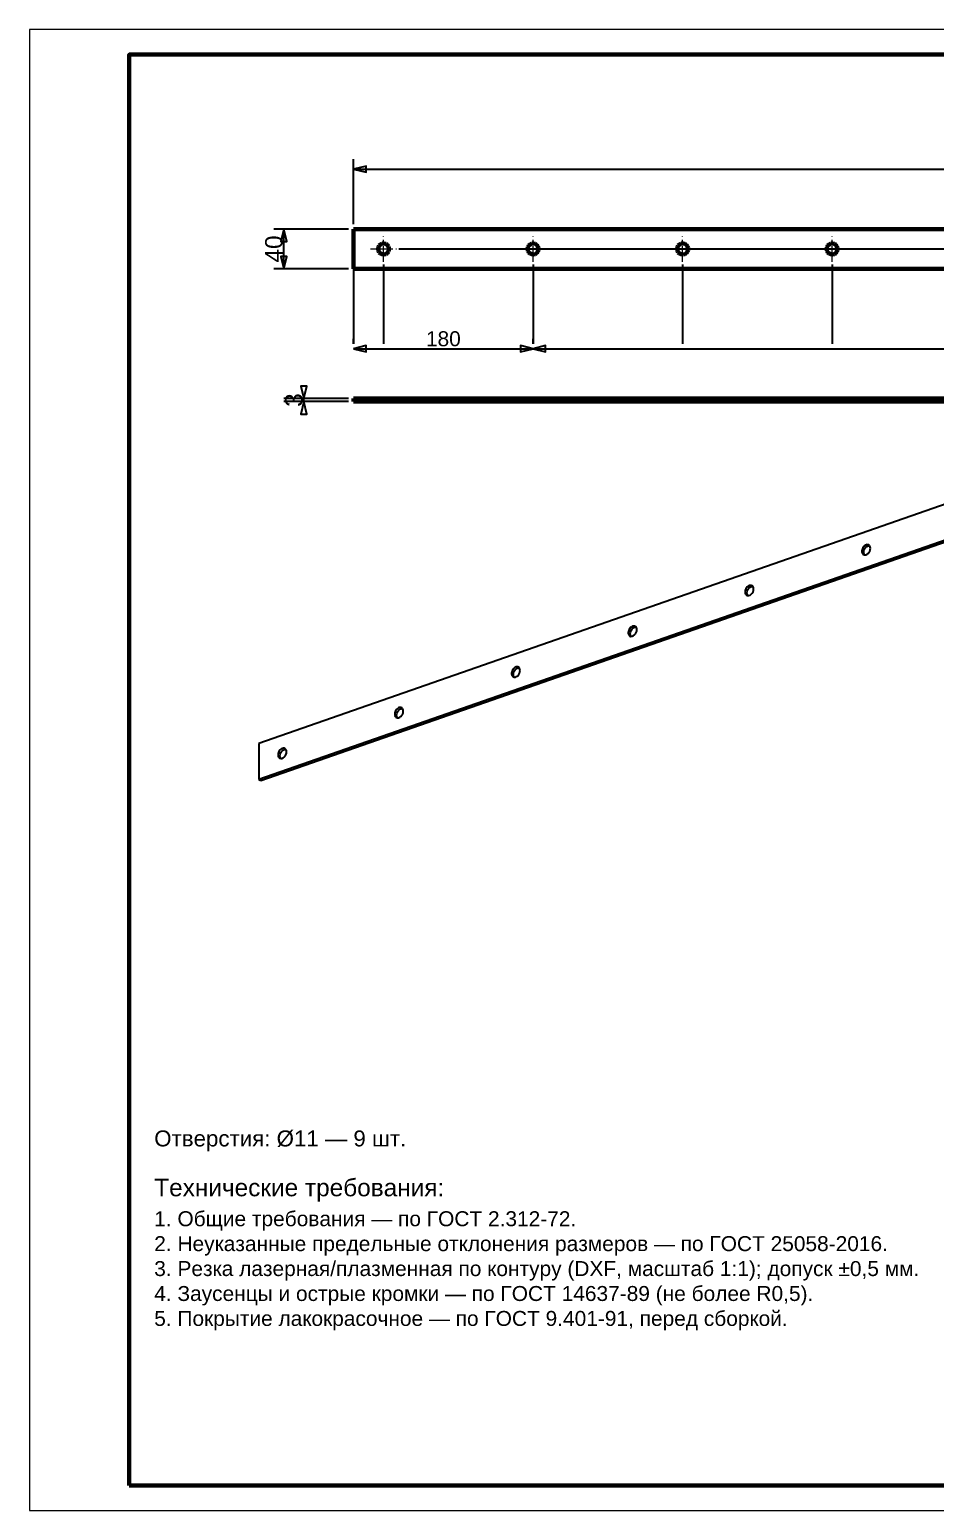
# Model space of a CAD drawing. Header units: millimetres. Extents: x 0 to 420, y 0 to 297.
# Drawn here: x 0 to 181.7, y 0 to 297 of the extents above; entities that cross this region are included whole.
import ezdxf
from ezdxf.enums import TextEntityAlignment as Align

# ---------------------------------------------------------------- set-up
doc = ezdxf.new("R2010")
doc.units = ezdxf.units.MM
doc.linetypes.add('CENTER', pattern=[5.08, 3.175, -0.635, 0.635, -0.635])
doc.linetypes.add('DASHED', pattern=[1.524, 1.27, -0.254])
doc.styles.add('GOST', font='Arial')

msp = doc.modelspace()

# ---------------------------------------------------------------- linework, layer by layer
at = {"color": 7, "lineweight": 35}
for p, q in [((65, 258), (65, 271)), ((65, 269), (317, 269)), ((64, 257), (49, 257)), ((51, 249), (51, 257)), ((74.1, 253), (332, 253)), ((104.1, 253), (332, 253)), ((134.1, 253), (332, 253)), ((164.1, 253), (332, 253)), ((71, 249.9), (71, 234)), ((101, 249.9), (101, 234)), ((131, 249.9), (131, 234)), ((161, 249.9), (161, 234)), ((64, 249), (49, 249)), ((65, 249), (65, 234)), ((65, 234), (65, 235)), ((101, 234), (101, 235)), ((101, 234), (101, 235)), ((65, 233), (101, 233)), ((101, 233), (281, 233)), ((64, 223), (51, 223)), ((55, 222.4), (55, 223)), ((64, 222.4), (51, 222.4))]:
    msp.add_line(p, q, dxfattribs=at)
at = {"color": 1, "lineweight": 70}
for p, q in [((65, 257), (65, 249)), ((65, 257), (317, 257)), ((69.96, 253.36), (69.9, 253)), ((69.9, 253), (69.96, 252.64)), ((70.13, 253.68), (69.96, 253.36)), ((69.96, 252.64), (70.13, 252.32)), ((70.4, 253.92), (70.13, 253.68)), ((70.73, 254.07), (70.4, 253.92)), ((71.09, 254.1), (70.73, 254.07)), ((71.44, 254.01), (71.09, 254.1)), ((71.75, 253.81), (71.44, 254.01)), ((71.97, 253.52), (71.75, 253.81)), ((71.75, 252.19), (71.97, 252.48)), ((72.08, 253.18), (71.97, 253.52)), ((71.97, 252.48), (72.08, 252.82)), ((72.08, 252.82), (72.08, 253.18)), ((99.96, 253.36), (99.9, 253)), ((99.9, 253), (99.96, 252.64)), ((100.13, 253.68), (99.96, 253.36)), ((99.96, 252.64), (100.13, 252.32)), ((100.4, 253.92), (100.13, 253.68)), ((100.73, 254.07), (100.4, 253.92)), ((101.09, 254.1), (100.73, 254.07)), ((101.44, 254.01), (101.09, 254.1)), ((101.75, 253.81), (101.44, 254.01)), ((101.97, 253.52), (101.75, 253.81)), ((101.75, 252.19), (101.97, 252.48)), ((102.08, 253.18), (101.97, 253.52)), ((101.97, 252.48), (102.08, 252.82)), ((102.08, 252.82), (102.08, 253.18)), ((129.96, 253.36), (129.9, 253)), ((129.9, 253), (129.96, 252.64)), ((130.13, 253.68), (129.96, 253.36)), ((129.96, 252.64), (130.13, 252.32)), ((130.4, 253.92), (130.13, 253.68)), ((130.73, 254.07), (130.4, 253.92)), ((131.09, 254.1), (130.73, 254.07)), ((131.44, 254.01), (131.09, 254.1)), ((131.75, 253.81), (131.44, 254.01)), ((131.97, 253.52), (131.75, 253.81)), ((131.75, 252.19), (131.97, 252.48)), ((132.08, 253.18), (131.97, 253.52)), ((131.97, 252.48), (132.08, 252.82)), ((132.08, 252.82), (132.08, 253.18)), ((159.96, 253.36), (159.9, 253)), ((159.9, 253), (159.96, 252.64)), ((160.13, 253.68), (159.96, 253.36)), ((159.96, 252.64), (160.13, 252.32)), ((160.4, 253.92), (160.13, 253.68)), ((160.73, 254.07), (160.4, 253.92)), ((161.09, 254.1), (160.73, 254.07)), ((161.44, 254.01), (161.09, 254.1)), ((161.75, 253.81), (161.44, 254.01)), ((161.97, 253.52), (161.75, 253.81)), ((161.75, 252.19), (161.97, 252.48)), ((162.08, 253.18), (161.97, 253.52)), ((161.97, 252.48), (162.08, 252.82)), ((162.08, 252.82), (162.08, 253.18)), ((70.13, 252.32), (70.4, 252.08)), ((70.4, 252.08), (70.73, 251.93)), ((70.73, 251.93), (71.09, 251.9)), ((71.09, 251.9), (71.44, 251.99)), ((71.44, 251.99), (71.75, 252.19)), ((100.13, 252.32), (100.4, 252.08)), ((100.4, 252.08), (100.73, 251.93)), ((100.73, 251.93), (101.09, 251.9)), ((101.09, 251.9), (101.44, 251.99)), ((101.44, 251.99), (101.75, 252.19)), ((130.13, 252.32), (130.4, 252.08)), ((130.4, 252.08), (130.73, 251.93)), ((130.73, 251.93), (131.09, 251.9)), ((131.09, 251.9), (131.44, 251.99)), ((131.44, 251.99), (131.75, 252.19)), ((160.13, 252.32), (160.4, 252.08)), ((160.4, 252.08), (160.73, 251.93)), ((160.73, 251.93), (161.09, 251.9)), ((161.09, 251.9), (161.44, 251.99)), ((161.44, 251.99), (161.75, 252.19)), ((317, 249), (65, 249)), ((65, 223), (65, 222.4)), ((317, 223), (65, 223)), ((317, 222.4), (65, 222.4))]:
    msp.add_line(p, q, dxfattribs=at)
at = {"color": 5, "linetype": 'DASHED', "lineweight": 35}
for p, q in [((65, 249), (65, 257)), ((65, 257), (317, 257)), ((69.9, 253), (69.96, 253.36)), ((69.96, 252.64), (69.9, 253)), ((69.96, 253.36), (70.13, 253.68)), ((70.13, 252.32), (69.96, 252.64)), ((70.13, 253.68), (70.4, 253.92)), ((70.4, 253.92), (70.73, 254.07)), ((70.73, 254.07), (71.09, 254.1)), ((71.09, 254.1), (71.44, 254.01)), ((71.44, 254.01), (71.75, 253.81)), ((71.75, 253.81), (71.97, 253.52)), ((71.97, 252.48), (71.75, 252.19)), ((71.97, 253.52), (72.08, 253.18)), ((72.08, 252.82), (71.97, 252.48)), ((72.08, 253.18), (72.08, 252.82)), ((99.9, 253), (99.96, 253.36)), ((99.96, 252.64), (99.9, 253)), ((99.96, 253.36), (100.13, 253.68)), ((100.13, 252.32), (99.96, 252.64)), ((100.13, 253.68), (100.4, 253.92)), ((100.4, 253.92), (100.73, 254.07)), ((100.73, 254.07), (101.09, 254.1)), ((101.09, 254.1), (101.44, 254.01)), ((101.44, 254.01), (101.75, 253.81)), ((101.75, 253.81), (101.97, 253.52)), ((101.97, 252.48), (101.75, 252.19)), ((101.97, 253.52), (102.08, 253.18)), ((102.08, 252.82), (101.97, 252.48)), ((102.08, 253.18), (102.08, 252.82)), ((129.9, 253), (129.96, 253.36)), ((129.96, 252.64), (129.9, 253)), ((129.96, 253.36), (130.13, 253.68)), ((130.13, 252.32), (129.96, 252.64)), ((130.13, 253.68), (130.4, 253.92)), ((130.4, 253.92), (130.73, 254.07)), ((130.73, 254.07), (131.09, 254.1)), ((131.09, 254.1), (131.44, 254.01)), ((131.44, 254.01), (131.75, 253.81)), ((131.75, 253.81), (131.97, 253.52)), ((131.97, 252.48), (131.75, 252.19)), ((131.97, 253.52), (132.08, 253.18)), ((132.08, 252.82), (131.97, 252.48)), ((132.08, 253.18), (132.08, 252.82)), ((159.9, 253), (159.96, 253.36)), ((159.96, 252.64), (159.9, 253)), ((159.96, 253.36), (160.13, 253.68)), ((160.13, 252.32), (159.96, 252.64)), ((160.13, 253.68), (160.4, 253.92)), ((160.4, 253.92), (160.73, 254.07)), ((160.73, 254.07), (161.09, 254.1)), ((161.09, 254.1), (161.44, 254.01)), ((161.44, 254.01), (161.75, 253.81)), ((161.75, 253.81), (161.97, 253.52)), ((161.97, 252.48), (161.75, 252.19)), ((161.97, 253.52), (162.08, 253.18)), ((162.08, 252.82), (161.97, 252.48)), ((162.08, 253.18), (162.08, 252.82)), ((70.4, 252.08), (70.13, 252.32)), ((70.73, 251.93), (70.4, 252.08)), ((71.09, 251.9), (70.73, 251.93)), ((71.44, 251.99), (71.09, 251.9)), ((71.75, 252.19), (71.44, 251.99)), ((100.4, 252.08), (100.13, 252.32)), ((100.73, 251.93), (100.4, 252.08)), ((101.09, 251.9), (100.73, 251.93)), ((101.44, 251.99), (101.09, 251.9)), ((101.75, 252.19), (101.44, 251.99)), ((130.4, 252.08), (130.13, 252.32)), ((130.73, 251.93), (130.4, 252.08)), ((131.09, 251.9), (130.73, 251.93)), ((131.44, 251.99), (131.09, 251.9)), ((131.75, 252.19), (131.44, 251.99)), ((160.4, 252.08), (160.13, 252.32)), ((160.73, 251.93), (160.4, 252.08)), ((161.09, 251.9), (160.73, 251.93)), ((161.44, 251.99), (161.09, 251.9)), ((161.75, 252.19), (161.44, 251.99)), ((65, 249), (317, 249)), ((65, 223), (317, 223)), ((65, 222.4), (65, 223)), ((69.93, 223), (69.9, 223)), ((69.9, 223), (69.93, 223)), ((70.01, 223), (69.93, 223)), ((69.93, 223), (70.01, 223)), ((70.14, 223), (70.01, 223)), ((70.01, 223), (70.14, 223)), ((70.31, 223), (70.14, 223)), ((70.14, 223), (70.31, 223)), ((70.52, 223), (70.31, 223)), ((70.31, 223), (70.52, 223)), ((70.76, 223), (70.52, 223)), ((70.52, 223), (70.76, 223)), ((71, 223), (70.76, 223)), ((70.76, 223), (71, 223)), ((71.24, 223), (71, 223)), ((71, 223), (71.24, 223)), ((71.48, 223), (71.24, 223)), ((71.24, 223), (71.48, 223)), ((71.69, 223), (71.48, 223)), ((71.48, 223), (71.69, 223)), ((71.86, 223), (71.69, 223)), ((71.69, 223), (71.86, 223)), ((71.99, 223), (71.86, 223)), ((71.86, 223), (71.99, 223)), ((72.07, 223), (71.99, 223)), ((71.99, 223), (72.07, 223)), ((72.1, 223), (72.07, 223)), ((72.07, 223), (72.1, 223)), ((72.1, 222.4), (72.1, 223)), ((99.93, 223), (99.9, 223)), ((99.9, 223), (99.93, 223)), ((100.01, 223), (99.93, 223)), ((99.93, 223), (100.01, 223)), ((100.14, 223), (100.01, 223)), ((100.01, 223), (100.14, 223)), ((100.31, 223), (100.14, 223)), ((100.14, 223), (100.31, 223)), ((100.52, 223), (100.31, 223)), ((100.31, 223), (100.52, 223)), ((100.76, 223), (100.52, 223)), ((100.52, 223), (100.76, 223)), ((101, 223), (100.76, 223)), ((100.76, 223), (101, 223)), ((101.24, 223), (101, 223)), ((101, 223), (101.24, 223)), ((101.48, 223), (101.24, 223)), ((101.24, 223), (101.48, 223)), ((101.69, 223), (101.48, 223)), ((101.48, 223), (101.69, 223)), ((101.86, 223), (101.69, 223)), ((101.69, 223), (101.86, 223)), ((101.99, 223), (101.86, 223)), ((101.86, 223), (101.99, 223)), ((102.07, 223), (101.99, 223)), ((101.99, 223), (102.07, 223)), ((102.1, 223), (102.07, 223)), ((102.07, 223), (102.1, 223)), ((102.1, 222.4), (102.1, 223)), ((129.93, 223), (129.9, 223)), ((129.9, 223), (129.93, 223)), ((130.01, 223), (129.93, 223)), ((129.93, 223), (130.01, 223)), ((130.14, 223), (130.01, 223)), ((130.01, 223), (130.14, 223)), ((130.31, 223), (130.14, 223)), ((130.14, 223), (130.31, 223)), ((130.52, 223), (130.31, 223)), ((130.31, 223), (130.52, 223)), ((130.76, 223), (130.52, 223)), ((130.52, 223), (130.76, 223)), ((131, 223), (130.76, 223)), ((130.76, 223), (131, 223)), ((131.24, 223), (131, 223)), ((131, 223), (131.24, 223)), ((131.48, 223), (131.24, 223)), ((131.24, 223), (131.48, 223)), ((131.69, 223), (131.48, 223)), ((131.48, 223), (131.69, 223)), ((131.86, 223), (131.69, 223)), ((131.69, 223), (131.86, 223)), ((131.99, 223), (131.86, 223)), ((131.86, 223), (131.99, 223)), ((132.07, 223), (131.99, 223)), ((131.99, 223), (132.07, 223)), ((132.1, 223), (132.07, 223)), ((132.07, 223), (132.1, 223)), ((132.1, 222.4), (132.1, 223)), ((159.93, 223), (159.9, 223)), ((159.9, 223), (159.93, 223)), ((160.01, 223), (159.93, 223)), ((159.93, 223), (160.01, 223)), ((160.14, 223), (160.01, 223)), ((160.01, 223), (160.14, 223)), ((160.31, 223), (160.14, 223)), ((160.14, 223), (160.31, 223)), ((160.52, 223), (160.31, 223)), ((160.31, 223), (160.52, 223)), ((160.76, 223), (160.52, 223)), ((160.52, 223), (160.76, 223)), ((161, 223), (160.76, 223)), ((160.76, 223), (161, 223)), ((161.24, 223), (161, 223)), ((161, 223), (161.24, 223)), ((161.48, 223), (161.24, 223)), ((161.24, 223), (161.48, 223)), ((161.69, 223), (161.48, 223)), ((161.48, 223), (161.69, 223)), ((161.86, 223), (161.69, 223)), ((161.69, 223), (161.86, 223)), ((161.99, 223), (161.86, 223)), ((161.86, 223), (161.99, 223)), ((162.07, 223), (161.99, 223)), ((161.99, 223), (162.07, 223)), ((162.1, 223), (162.07, 223)), ((162.07, 223), (162.1, 223)), ((162.1, 222.4), (162.1, 223)), ((317, 222.4), (65, 222.4)), ((69.93, 222.4), (69.9, 222.4)), ((69.9, 222.4), (69.93, 222.4)), ((70.01, 222.4), (69.93, 222.4)), ((69.93, 222.4), (70.01, 222.4)), ((70.14, 222.4), (70.01, 222.4)), ((70.01, 222.4), (70.14, 222.4)), ((70.31, 222.4), (70.14, 222.4)), ((70.14, 222.4), (70.31, 222.4)), ((70.52, 222.4), (70.31, 222.4)), ((70.31, 222.4), (70.52, 222.4)), ((70.76, 222.4), (70.52, 222.4)), ((70.52, 222.4), (70.76, 222.4)), ((71, 222.4), (70.76, 222.4)), ((70.76, 222.4), (71, 222.4)), ((71.24, 222.4), (71, 222.4)), ((71, 222.4), (71.24, 222.4)), ((71.48, 222.4), (71.24, 222.4)), ((71.24, 222.4), (71.48, 222.4)), ((71.69, 222.4), (71.48, 222.4)), ((71.48, 222.4), (71.69, 222.4)), ((71.86, 222.4), (71.69, 222.4)), ((71.69, 222.4), (71.86, 222.4)), ((71.99, 222.4), (71.86, 222.4)), ((71.86, 222.4), (71.99, 222.4)), ((72.07, 222.4), (71.99, 222.4)), ((71.99, 222.4), (72.07, 222.4)), ((72.1, 222.4), (72.07, 222.4)), ((72.07, 222.4), (72.1, 222.4)), ((99.93, 222.4), (99.9, 222.4)), ((99.9, 222.4), (99.93, 222.4)), ((100.01, 222.4), (99.93, 222.4)), ((99.93, 222.4), (100.01, 222.4)), ((100.14, 222.4), (100.01, 222.4)), ((100.01, 222.4), (100.14, 222.4)), ((100.31, 222.4), (100.14, 222.4)), ((100.14, 222.4), (100.31, 222.4)), ((100.52, 222.4), (100.31, 222.4)), ((100.31, 222.4), (100.52, 222.4)), ((100.76, 222.4), (100.52, 222.4)), ((100.52, 222.4), (100.76, 222.4)), ((101, 222.4), (100.76, 222.4)), ((100.76, 222.4), (101, 222.4)), ((101.24, 222.4), (101, 222.4)), ((101, 222.4), (101.24, 222.4)), ((101.48, 222.4), (101.24, 222.4)), ((101.24, 222.4), (101.48, 222.4)), ((101.69, 222.4), (101.48, 222.4)), ((101.48, 222.4), (101.69, 222.4)), ((101.86, 222.4), (101.69, 222.4)), ((101.69, 222.4), (101.86, 222.4)), ((101.99, 222.4), (101.86, 222.4)), ((101.86, 222.4), (101.99, 222.4)), ((102.07, 222.4), (101.99, 222.4)), ((101.99, 222.4), (102.07, 222.4)), ((102.1, 222.4), (102.07, 222.4)), ((102.07, 222.4), (102.1, 222.4)), ((129.93, 222.4), (129.9, 222.4)), ((129.9, 222.4), (129.93, 222.4)), ((130.01, 222.4), (129.93, 222.4)), ((129.93, 222.4), (130.01, 222.4)), ((130.14, 222.4), (130.01, 222.4)), ((130.01, 222.4), (130.14, 222.4)), ((130.31, 222.4), (130.14, 222.4)), ((130.14, 222.4), (130.31, 222.4)), ((130.52, 222.4), (130.31, 222.4)), ((130.31, 222.4), (130.52, 222.4)), ((130.76, 222.4), (130.52, 222.4)), ((130.52, 222.4), (130.76, 222.4)), ((131, 222.4), (130.76, 222.4)), ((130.76, 222.4), (131, 222.4)), ((131.24, 222.4), (131, 222.4)), ((131, 222.4), (131.24, 222.4)), ((131.48, 222.4), (131.24, 222.4)), ((131.24, 222.4), (131.48, 222.4)), ((131.69, 222.4), (131.48, 222.4)), ((131.48, 222.4), (131.69, 222.4)), ((131.86, 222.4), (131.69, 222.4)), ((131.69, 222.4), (131.86, 222.4)), ((131.99, 222.4), (131.86, 222.4)), ((131.86, 222.4), (131.99, 222.4)), ((132.07, 222.4), (131.99, 222.4)), ((131.99, 222.4), (132.07, 222.4)), ((132.1, 222.4), (132.07, 222.4)), ((132.07, 222.4), (132.1, 222.4)), ((159.93, 222.4), (159.9, 222.4)), ((159.9, 222.4), (159.93, 222.4)), ((160.01, 222.4), (159.93, 222.4)), ((159.93, 222.4), (160.01, 222.4)), ((160.14, 222.4), (160.01, 222.4)), ((160.01, 222.4), (160.14, 222.4)), ((160.31, 222.4), (160.14, 222.4)), ((160.14, 222.4), (160.31, 222.4)), ((160.52, 222.4), (160.31, 222.4)), ((160.31, 222.4), (160.52, 222.4)), ((160.76, 222.4), (160.52, 222.4)), ((160.52, 222.4), (160.76, 222.4)), ((161, 222.4), (160.76, 222.4)), ((160.76, 222.4), (161, 222.4)), ((161.24, 222.4), (161, 222.4)), ((161, 222.4), (161.24, 222.4)), ((161.48, 222.4), (161.24, 222.4)), ((161.24, 222.4), (161.48, 222.4)), ((161.69, 222.4), (161.48, 222.4)), ((161.48, 222.4), (161.69, 222.4)), ((161.86, 222.4), (161.69, 222.4)), ((161.69, 222.4), (161.86, 222.4)), ((161.99, 222.4), (161.86, 222.4)), ((161.86, 222.4), (161.99, 222.4)), ((162.07, 222.4), (161.99, 222.4)), ((161.99, 222.4), (162.07, 222.4)), ((162.1, 222.4), (162.07, 222.4)), ((162.07, 222.4), (162.1, 222.4))]:
    msp.add_line(p, q, dxfattribs=at)
at = {"color": 4, "linetype": 'CENTER', "lineweight": 25}
for p, q in [((71, 250.4), (71, 255.6)), ((101, 250.4), (101, 255.6)), ((131, 250.4), (131, 255.6)), ((161, 250.4), (161, 255.6)), ((68.4, 253), (73.6, 253)), ((98.4, 253), (103.6, 253)), ((128.4, 253), (133.6, 253)), ((158.4, 253), (163.6, 253))]:
    msp.add_line(p, q, dxfattribs=at)
at = {"color": 1, "lineweight": 35}
for p, q in [((242.78, 222.4), (46, 153.8)), ((242.78, 215.2), (46, 146.6)), ((46.37, 146.4), (243.15, 215)), ((167.39, 193.38), (167.14, 193.04)), ((167.54, 193.51), (167.39, 193.38)), ((167.51, 192.83), (167.71, 193.12)), ((167.71, 193.61), (167.54, 193.51)), ((167.88, 193.68), (167.71, 193.61)), ((167.71, 193.12), (167.96, 193.34)), ((168.04, 193.7), (167.88, 193.68)), ((167.96, 193.34), (168.24, 193.47)), ((168.2, 193.69), (168.04, 193.7)), ((168.34, 193.63), (168.2, 193.69)), ((168.24, 193.47), (168.51, 193.49)), ((168.48, 193.52), (168.34, 193.63)), ((168.59, 193.37), (168.48, 193.52)), ((168.65, 193.18), (168.59, 193.37)), ((168.67, 192.97), (168.65, 193.18)), ((166.99, 192.64), (166.96, 192.44)), ((166.96, 192.44), (166.96, 192.25)), ((166.96, 192.25), (167, 192.07)), ((167.14, 193.04), (166.99, 192.64)), ((167, 192.07), (167.07, 191.92)), ((167.07, 191.92), (167.17, 191.79)), ((167.17, 191.79), (167.29, 191.7)), ((167.29, 191.7), (167.5, 191.64)), ((167.33, 192.18), (167.38, 192.51)), ((167.37, 191.88), (167.33, 192.18)), ((167.5, 191.64), (167.37, 191.88)), ((167.38, 192.51), (167.51, 192.83)), ((167.5, 191.64), (167.73, 191.65)), ((167.73, 191.65), (167.97, 191.75)), ((167.97, 191.75), (168.19, 191.91)), ((168.19, 191.91), (168.39, 192.13)), ((168.39, 192.13), (168.54, 192.4)), ((168.54, 192.4), (168.64, 192.68)), ((168.64, 192.68), (168.67, 192.97)), ((143.56, 184.47), (143.53, 184.27)), ((143.53, 184.27), (143.54, 184.08)), ((143.71, 184.87), (143.56, 184.47)), ((143.96, 185.21), (143.71, 184.87)), ((143.91, 184.01), (143.95, 184.34)), ((143.95, 184.34), (144.09, 184.67)), ((144.12, 185.34), (143.96, 185.21)), ((144.09, 184.67), (144.29, 184.95)), ((144.28, 185.45), (144.12, 185.34)), ((144.45, 185.51), (144.28, 185.45)), ((144.29, 184.95), (144.54, 185.17)), ((144.62, 185.53), (144.45, 185.51)), ((144.54, 185.17), (144.81, 185.3)), ((144.77, 185.52), (144.62, 185.53)), ((144.92, 185.47), (144.77, 185.52)), ((144.81, 185.3), (145.08, 185.33)), ((145.06, 185.36), (144.92, 185.47)), ((144.97, 183.97), (145.12, 184.23)), ((145.16, 185.21), (145.06, 185.36)), ((145.12, 184.23), (145.22, 184.52)), ((145.23, 185.02), (145.16, 185.21)), ((145.22, 184.52), (145.25, 184.8)), ((145.25, 184.8), (145.23, 185.02)), ((143.54, 184.08), (143.57, 183.9)), ((143.57, 183.9), (143.64, 183.75)), ((143.64, 183.75), (143.74, 183.63)), ((143.74, 183.63), (143.86, 183.53)), ((143.86, 183.53), (144.07, 183.47)), ((143.95, 183.71), (143.91, 184.01)), ((144.07, 183.47), (143.95, 183.71)), ((144.07, 183.47), (144.3, 183.49)), ((144.3, 183.49), (144.54, 183.58)), ((144.54, 183.58), (144.77, 183.74)), ((144.77, 183.74), (144.97, 183.97)), ((120.13, 176.31), (120.11, 176.11)), ((120.11, 176.11), (120.11, 175.91)), ((120.11, 175.91), (120.15, 175.74)), ((120.28, 176.7), (120.13, 176.31)), ((120.15, 175.74), (120.22, 175.58)), ((120.22, 175.58), (120.31, 175.46)), ((120.54, 177.05), (120.28, 176.7)), ((120.31, 175.46), (120.44, 175.37)), ((120.44, 175.37), (120.64, 175.3)), ((120.48, 175.84), (120.53, 176.17)), ((120.52, 175.54), (120.48, 175.84)), ((120.65, 175.3), (120.52, 175.54)), ((120.53, 176.17), (120.66, 176.5)), ((120.69, 177.18), (120.54, 177.05)), ((120.64, 175.3), (120.88, 175.32)), ((120.66, 176.5), (120.86, 176.79)), ((120.86, 177.28), (120.69, 177.18)), ((121.02, 177.34), (120.86, 177.28)), ((120.86, 176.79), (121.11, 177.01)), ((120.88, 175.32), (121.11, 175.41)), ((121.19, 177.37), (121.02, 177.34)), ((121.11, 177.01), (121.39, 177.14)), ((121.11, 175.41), (121.34, 175.58)), ((121.35, 177.35), (121.19, 177.37)), ((121.34, 175.58), (121.54, 175.8)), ((121.49, 177.3), (121.35, 177.35)), ((121.39, 177.14), (121.66, 177.16)), ((121.63, 177.19), (121.49, 177.3)), ((121.54, 175.8), (121.69, 176.06)), ((121.73, 177.04), (121.63, 177.19)), ((121.69, 176.06), (121.79, 176.35)), ((121.8, 176.85), (121.73, 177.04)), ((121.79, 176.35), (121.82, 176.63)), ((121.82, 176.63), (121.8, 176.85)), ((96.71, 168.14), (96.68, 167.94)), ((96.68, 167.94), (96.69, 167.75)), ((96.69, 167.75), (96.72, 167.57)), ((96.86, 168.54), (96.71, 168.14)), ((96.72, 167.57), (96.79, 167.42)), ((96.79, 167.42), (96.89, 167.29)), ((97.11, 168.88), (96.86, 168.54)), ((96.89, 167.29), (97.01, 167.2)), ((97.01, 167.2), (97.22, 167.14)), ((97.05, 167.68), (97.1, 168.01)), ((97.09, 167.38), (97.05, 167.68)), ((97.22, 167.14), (97.09, 167.38)), ((97.1, 168.01), (97.23, 168.33)), ((97.27, 169.01), (97.11, 168.88)), ((97.22, 167.14), (97.45, 167.15)), ((97.23, 168.33), (97.44, 168.62)), ((97.43, 169.11), (97.27, 169.01)), ((97.6, 169.18), (97.43, 169.11)), ((97.44, 168.62), (97.69, 168.84)), ((97.45, 167.15), (97.69, 167.25)), ((97.76, 169.2), (97.6, 169.18)), ((97.69, 168.84), (97.96, 168.97)), ((97.69, 167.25), (97.92, 167.41)), ((97.92, 169.19), (97.76, 169.2)), ((98.06, 169.13), (97.92, 169.19)), ((97.92, 167.41), (98.11, 167.63)), ((97.96, 168.97), (98.23, 168.99)), ((98.2, 169.03), (98.06, 169.13)), ((98.11, 167.63), (98.27, 167.9)), ((98.31, 168.87), (98.2, 169.03)), ((98.27, 167.9), (98.36, 168.18)), ((98.37, 168.68), (98.31, 168.87)), ((98.36, 168.18), (98.4, 168.47)), ((98.4, 168.47), (98.37, 168.68)), ((73.69, 160.71), (73.43, 160.37)), ((73.84, 160.85), (73.69, 160.71)), ((73.81, 160.17), (74.01, 160.45)), ((74, 160.95), (73.84, 160.85)), ((74.17, 161.01), (74, 160.95)), ((74.01, 160.45), (74.26, 160.67)), ((74.34, 161.04), (74.17, 161.01)), ((74.26, 160.67), (74.53, 160.8)), ((74.49, 161.02), (74.34, 161.04)), ((74.64, 160.97), (74.49, 161.02)), ((74.53, 160.8), (74.8, 160.83)), ((74.78, 160.86), (74.64, 160.97)), ((74.88, 160.71), (74.78, 160.86)), ((74.95, 160.52), (74.88, 160.71)), ((74.97, 160.3), (74.95, 160.52)), ((73.28, 159.97), (73.25, 159.77)), ((73.25, 159.77), (73.26, 159.58)), ((73.26, 159.58), (73.3, 159.4)), ((73.43, 160.37), (73.28, 159.97)), ((73.3, 159.4), (73.37, 159.25)), ((73.37, 159.25), (73.46, 159.13)), ((73.46, 159.13), (73.59, 159.04)), ((73.59, 159.04), (73.79, 158.97)), ((73.63, 159.51), (73.68, 159.84)), ((73.67, 159.21), (73.63, 159.51)), ((73.79, 158.97), (73.67, 159.21)), ((73.68, 159.84), (73.81, 160.17)), ((73.79, 158.97), (74.02, 158.99)), ((74.02, 158.99), (74.26, 159.08)), ((74.26, 159.08), (74.49, 159.24)), ((74.49, 159.24), (74.69, 159.47)), ((74.69, 159.47), (74.84, 159.73)), ((74.84, 159.73), (74.94, 160.02)), ((74.94, 160.02), (74.97, 160.3)), ((46, 153.8), (46, 146.6)), ((49.86, 151.81), (49.83, 151.61)), ((49.83, 151.61), (49.83, 151.41)), ((50.01, 152.2), (49.86, 151.81)), ((50.26, 152.55), (50.01, 152.2)), ((50.2, 151.34), (50.25, 151.68)), ((50.25, 151.68), (50.38, 152)), ((50.41, 152.68), (50.26, 152.55)), ((50.38, 152), (50.58, 152.29)), ((50.58, 152.78), (50.41, 152.68)), ((50.75, 152.84), (50.58, 152.78)), ((50.58, 152.29), (50.83, 152.51)), ((50.91, 152.87), (50.75, 152.84)), ((50.83, 152.51), (51.11, 152.64)), ((51.07, 152.85), (50.91, 152.87)), ((51.21, 152.8), (51.07, 152.85)), ((51.11, 152.64), (51.38, 152.66)), ((51.35, 152.69), (51.21, 152.8)), ((51.26, 151.3), (51.41, 151.57)), ((51.46, 152.54), (51.35, 152.69)), ((51.41, 151.57), (51.51, 151.85)), ((51.52, 152.35), (51.46, 152.54)), ((51.51, 151.85), (51.54, 152.13)), ((51.54, 152.13), (51.52, 152.35)), ((49.83, 151.41), (49.87, 151.24)), ((49.87, 151.24), (49.94, 151.08)), ((49.94, 151.08), (50.04, 150.96)), ((50.04, 150.96), (50.16, 150.87)), ((50.16, 150.87), (50.37, 150.8)), ((50.24, 151.04), (50.2, 151.34)), ((50.37, 150.8), (50.24, 151.04)), ((50.37, 150.8), (50.6, 150.82)), ((50.6, 150.82), (50.84, 150.91)), ((50.84, 150.91), (51.06, 151.08)), ((51.06, 151.08), (51.26, 151.3)), ((46, 146.6), (46.37, 146.4))]:
    msp.add_line(p, q, dxfattribs=at)
at = {"color": 7, "lineweight": 25}
msp.add_lwpolyline([(0, 0), (420, 0), (420, 297), (0, 297)], close=True, dxfattribs=at)
at = {"color": 7, "lineweight": 70}
msp.add_lwpolyline([(20, 5), (415, 5), (415, 292), (20, 292)], close=True, dxfattribs=at)
at = {"color": 7, "lineweight": 35}
for points in [[(65, 269), (67.5, 268.38), (67.5, 269.62)], [(51, 257), (50.38, 254.5), (51.62, 254.5)], [(51, 249), (51.62, 251.5), (50.38, 251.5)], [(65, 233), (67.5, 232.38), (67.5, 233.62)], [(101, 233), (98.5, 233.62), (98.5, 232.38)], [(101, 233), (103.5, 232.38), (103.5, 233.62)], [(55, 223), (55.62, 225.5), (54.38, 225.5)], [(55, 222.4), (54.38, 219.9), (55.62, 219.9)]]:
    msp.add_lwpolyline(points, close=True, dxfattribs=at)

# ---------------------------------------------------------------- texts
at = {"color": 7, "style": 'GOST'}
for s, p in [('40', (49, 253)), ('3', (53, 222.7))]:
    msp.add_text(s, height=3.5, rotation=90, dxfattribs=at).set_placement(p, align=Align.MIDDLE)
msp.add_text('180', height=3, dxfattribs=at).set_placement((83, 235), align=Align.MIDDLE)
at = {"color": 6, "style": 'GOST'}
msp.add_text('Отверстия: Ø11 — 9 шт.', height=3.2, dxfattribs=at).set_placement((25, 73))
at = {"color": 3, "style": 'GOST'}
for s, height, p in [('Технические требования:', 3.5, (25, 63)), ('1. Общие требования — по ГОСТ 2.312-72.', 3, (25, 57)), ('2. Неуказанные предельные отклонения размеров — по ГОСТ 25058-2016.', 3, (25, 52)), ('3. Резка лазерная/плазменная по контуру (DXF, масштаб 1:1); допуск ±0,5 мм.', 3, (25, 47)), ('4. Заусенцы и острые кромки — по ГОСТ 14637-89 (не более R0,5).', 3, (25, 42)), ('5. Покрытие лакокрасочное — по ГОСТ 9.401-91, перед сборкой.', 3, (25, 37))]:
    msp.add_text(s, height=height, dxfattribs=at).set_placement(p)

doc.saveas('drawing.dxf')
